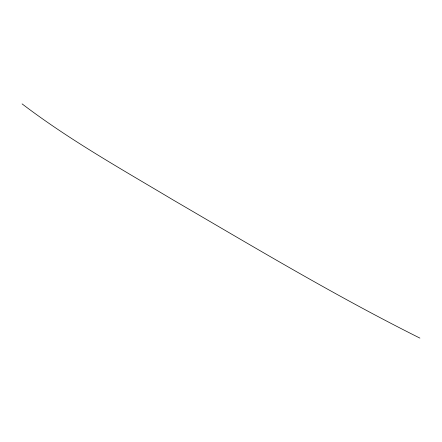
<?xml version="1.0" encoding="UTF-8"?>
<svg xmlns="http://www.w3.org/2000/svg" width="442" height="442" viewBox="0 0 442 442"><rect width="100%" height="100%" fill="white"/><g stroke="black" fill="none" stroke-linecap="round" stroke-linejoin="round"><path stroke-width="0.66" d="M419.9 338.108C335.511 295.974 254.553 247.421 173.115 199.95C121.926 169.352 69.626 140.103 22.1 103.892"/></g></svg>
